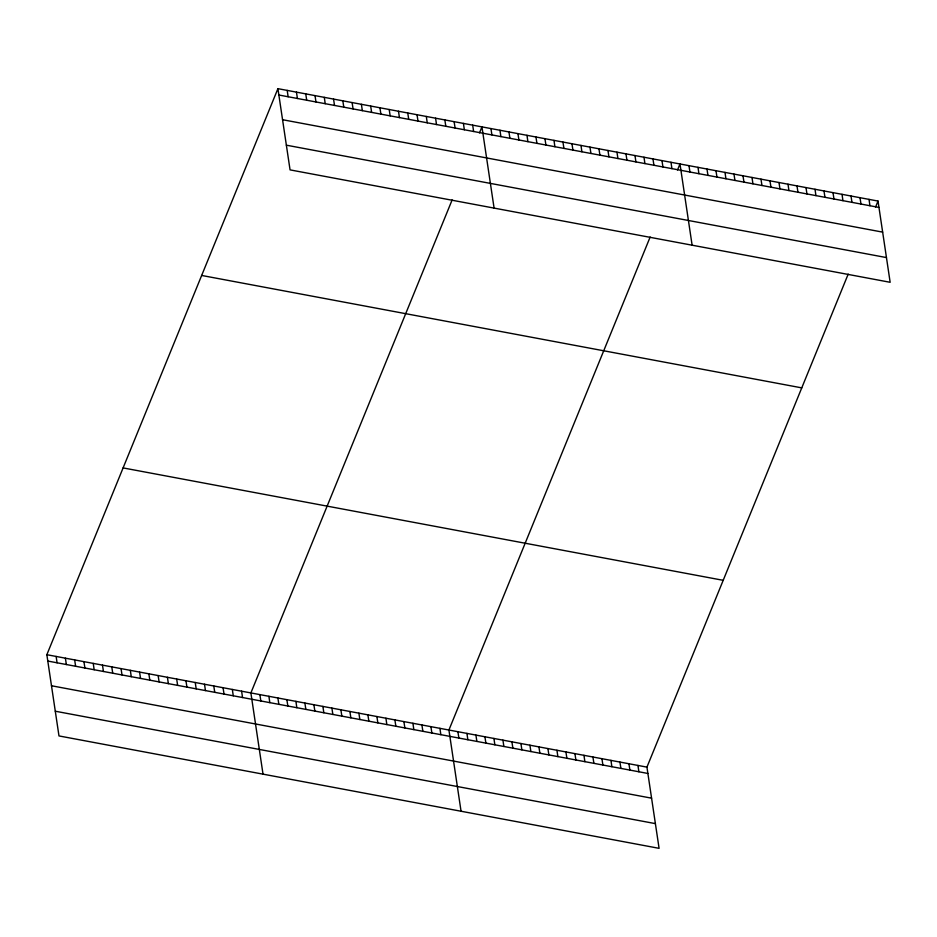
<?xml version="1.0" encoding="UTF-8"?>
<svg xmlns="http://www.w3.org/2000/svg" width="937" height="937" viewBox="0 0 937 937"><rect width="100%" height="100%" fill="white"/><g stroke="black" fill="none" stroke-linecap="round" stroke-linejoin="round"><path stroke-width="1.41" d="M848.196 274.119L646.94 767.122L659.086 848.336L58.984 735.932L46.85 654.705L277.914 88.664L878.016 201.068L890.15 282.295L290.06 169.878L277.914 88.664M452.138 199.921L250.882 692.923L263.016 774.149M479.51 132.867L481.946 126.882L494.092 208.108M650.161 237.014L448.917 730.017L461.051 811.243M677.533 169.96L679.981 163.975L692.115 245.201M875.568 207.065L878.016 201.068M278.863 95.012L878.965 207.417M282.564 119.713L882.654 232.13M286.359 145.176L886.461 257.581M201.666 275.455L801.756 387.871M123.098 467.914L723.2 580.319M46.85 654.705L646.94 767.122M47.799 661.053L647.889 773.458M51.488 685.755L651.578 798.172M55.295 711.218L655.385 823.623M869.009 199.382L869.958 205.73M860.014 197.707L860.962 204.043M851.007 196.02L851.956 202.357M842.012 194.334L842.949 200.67M833.005 192.647L833.953 198.984M823.998 190.961L824.947 197.309M815.003 189.274L815.951 195.622M805.996 187.587L806.944 193.936M797 185.901L797.949 192.249M787.994 184.214L788.942 190.562M778.998 182.528L779.947 188.876M769.991 180.841L770.94 187.189M760.996 179.154L761.945 185.503M751.989 177.468L752.938 183.816M742.994 175.781L743.943 182.129M733.987 174.095L734.936 180.443M724.992 172.408L725.941 178.756M715.985 170.721L716.934 177.07M706.99 169.035L707.939 175.383M697.983 167.348L698.932 173.696M688.988 165.662L689.937 172.01M670.974 162.288L671.923 168.637M661.979 160.602L662.927 166.95M652.972 158.915L653.921 165.263M643.977 157.229L644.925 163.577M634.97 155.542L635.918 161.89M625.975 153.855L626.923 160.204M616.968 152.181L617.916 158.517M607.972 150.494L608.921 156.83M598.966 148.807L599.914 155.144M589.97 147.121L590.919 153.457M580.963 145.434L581.912 151.782M571.968 143.748L572.917 150.096M562.961 142.061L563.91 148.409M553.966 140.374L554.915 146.722M544.959 138.688L545.908 145.036M637.945 765.435L638.893 771.772M535.964 137.001L536.913 143.349M628.938 763.749L629.887 770.085M526.957 135.315L527.906 141.663M619.943 762.062L620.891 768.399M517.95 133.628L518.899 139.976M610.936 760.375L611.884 766.724M508.955 131.941L509.904 138.289M601.941 758.689L602.889 765.037M499.948 130.255L500.897 136.603M592.934 757.002L593.882 763.35M490.953 128.568L491.902 134.916M583.938 755.316L584.887 761.664M574.931 753.629L575.88 759.977M472.681 125.148L473.63 131.496M565.925 751.942L566.873 758.291M463.405 123.403L464.354 129.751M556.929 750.256L557.878 756.604M454.129 121.669L455.077 128.018M547.922 748.569L548.871 754.917M538.927 746.883L539.876 753.231M444.852 119.936L445.801 126.284M529.92 745.196L530.869 751.544M435.576 118.191L436.525 124.539M520.925 743.509L521.874 749.858M426.3 116.457L427.249 122.806M511.918 741.823L512.867 748.171M417.035 114.724L417.984 121.072M502.923 740.136L503.872 746.484M407.759 112.979L408.708 119.327M493.916 738.45L494.865 744.798M398.483 111.245L399.431 117.593M484.921 736.763L485.87 743.111M389.206 109.512L390.155 115.86M475.914 735.077L476.863 741.425M379.93 107.767L380.879 114.115M466.919 733.39L467.868 739.738M370.665 106.033L371.614 112.381M457.912 731.703L458.861 738.051M361.389 104.3L362.338 110.648M352.113 102.566L353.062 108.903M439.91 728.33L440.858 734.678M342.837 100.821L343.785 107.169M430.915 726.643L431.863 732.992M333.56 99.088L334.509 105.436M421.908 724.957L422.856 731.305M324.284 97.354L325.233 103.691M412.901 723.27L413.849 729.618M315.019 95.609L315.968 101.957M403.906 721.595L404.854 727.932M305.743 93.876L306.692 100.224M394.899 719.909L395.847 726.245M296.467 92.142L297.416 98.479M385.903 718.222L386.852 724.559M287.19 90.397L288.139 96.745M376.897 716.536L377.845 722.872M367.901 714.849L368.85 721.197M358.894 713.162L359.843 719.511M349.899 711.476L350.848 717.824M340.892 709.789L341.841 716.137M331.897 708.103L332.846 714.451M322.89 706.416L323.839 712.764M313.895 704.729L314.844 711.078M304.888 703.043L305.837 709.391M295.893 701.356L296.842 707.704M286.886 699.67L287.835 706.018M277.891 697.983L278.839 704.331M268.884 696.296L269.833 702.645M259.889 694.61L260.826 700.958M241.605 691.19L242.554 697.538M232.329 689.456L233.278 695.793M223.065 687.711L224.013 694.059M213.788 685.978L214.737 692.326M204.512 684.244L205.461 690.581M195.236 682.499L196.184 688.847M185.959 680.766L186.908 687.114M176.683 679.032L177.632 685.369M167.418 677.287L168.367 683.635M158.142 675.554L159.091 681.902M148.866 673.82L149.815 680.157M139.59 672.075L140.538 678.423M130.313 670.342L131.262 676.69M121.049 668.608L121.997 674.945M111.772 666.863L112.721 673.211M102.496 665.129L103.445 671.478M93.22 663.396L94.168 669.732M83.943 661.651L84.892 667.999M74.667 659.917L75.616 666.266M65.403 658.184L66.351 664.532M56.126 656.439L57.075 662.787"/></g></svg>
